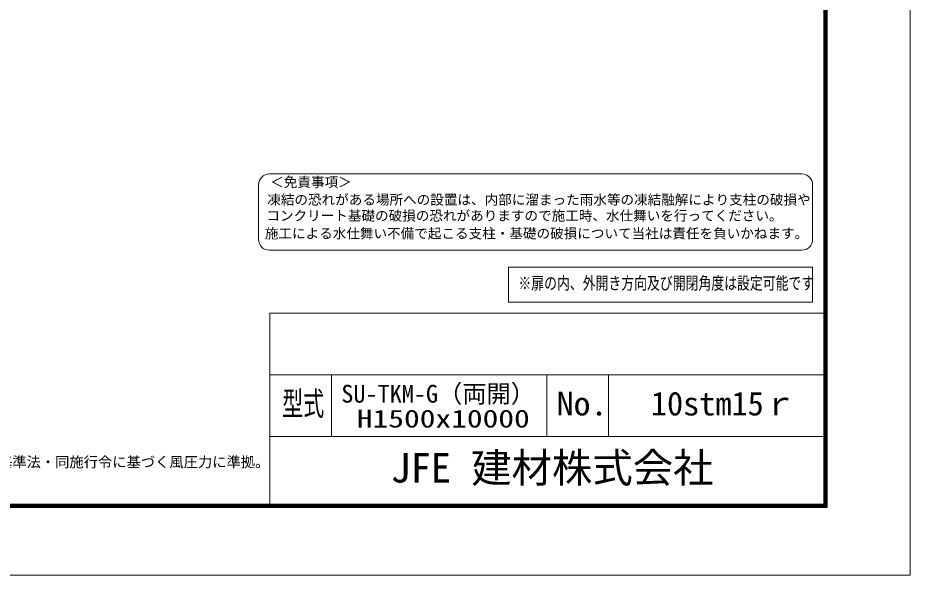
# Model space of a CAD drawing. Units: millimetres, scale not verified. Extents: x -11880 to 11880, y -8400 to 8400.
# Drawn here: x 3682 to 11880, y -8400 to -3285 of the extents above; entities that cross this region are included whole.
import ezdxf
from ezdxf.enums import TextEntityAlignment as Align

# ---------------------------------------------------------------- set-up
doc = ezdxf.new("R2010")
doc.units = ezdxf.units.MM
doc.header["$LTSCALE"] = 30
for name, color, linetype, lineweight in [('0-0_D-TTL', 7, 'Continuous', 18), ('0-4_寸法線', 4, 'Continuous', 18), ('1-7_D-TTL-TXT', 7, 'Continuous', 18)]:
    doc.layers.add(name, color=color, linetype=linetype, lineweight=lineweight)
doc.layers.add('0-D_文字2', color=254, linetype='Continuous')
doc.layers.add('1-8_WAKU', color=7, linetype='Continuous')
doc.styles.add('ＭＳ ゴシック', font='')
doc.styles.get('ＭＳ ゴシック').set_extended_font_data('MS Gothic')

msp = doc.modelspace()

# ---------------------------------------------------------------- linework, layer by layer
at = {"layer": '0-0_D-TTL'}
for p, q in [((5996.63, -5996.06), (5996.63, -7749.77)), ((5996.63, -5996.06), (11088.06, -5996.06)), ((5996.63, -6561.77), (11088.06, -6561.77)), ((6562.34, -6561.77), (6562.34, -7127.48)), ((8542.34, -6561.77), (8542.34, -7127.48)), ((9108.06, -6561.77), (9108.06, -7127.48)), ((5996.63, -7127.48), (11088.06, -7127.48))]:
    msp.add_line(p, q, dxfattribs=at)
for points in [[(-11879.94, -8400.34), (11880.06, -8400.34), (11880.06, 8399.66), (-11879.94, 8399.66)], [(-11116.23, 7779.09), (11116.34, 7779.09), (11116.34, -7778.06), (-11116.23, -7778.06)], [(-11109.16, 7772.02), (11109.27, 7772.02), (11109.27, -7770.98), (-11109.16, -7770.98)], [(-11102.09, 7764.94), (11102.2, 7764.94), (11102.2, -7763.91), (-11102.09, -7763.91)], [(-11095.01, 7757.87), (11095.13, 7757.87), (11095.13, -7756.84), (-11095.01, -7756.84)], [(-11087.94, 7750.8), (11088.06, 7750.8), (11088.06, -7749.77), (-11087.94, -7749.77)]]:
    msp.add_lwpolyline(points, close=True, dxfattribs=at)
at = {"layer": '0-4_寸法線'}
msp.add_lwpolyline([(8191, -5894.22), (10982.55, -5894.22), (10982.55, -5572.52), (8191, -5572.52)], close=True, dxfattribs=at)
at = {"layer": '1-7_D-TTL-TXT', "color": 2}
for p, q in [((10884.35, -4717.42), (5993.25, -4717.42)), ((5893.25, -4817.42), (5893.25, -5317.42)), ((10984.35, -5317.42), (10984.35, -4817.42)), ((5993.25, -5417.42), (10884.35, -5417.42))]:
    msp.add_line(p, q, dxfattribs=at)
for centre, start, end in [((5993.25, -4817.42), 90, 180), ((10884.35, -4817.42), 0, 90), ((5993.25, -5317.42), 180, 270), ((10884.35, -5317.42), 270, 0)]:
    msp.add_arc(centre, 100, start, end, dxfattribs=at)

# ---------------------------------------------------------------- texts
at = {"layer": '0-D_文字2', "style": 'ＭＳ ゴシック', "width": 0.75}
msp.add_text('※扉の内、外開き方向及び開閉角度は設定可能です', height=115.5, dxfattribs=at).set_placement((8280.84, -5812.05), align=Align.BOTTOM_LEFT)
at = {"layer": '1-7_D-TTL-TXT', "style": 'ＭＳ ゴシック'}
for s, height, p in [('＜免責事項＞ \u3000\u3000', 91.5, (6000.66, -4865.78)), ('凍結の恐れがある場所への設置は、内部に溜まった雨水等の凍結融解により支柱の破損や', 91.5, (5973.61, -5026.77)), ('コンクリート基礎の破損の恐れがありますので施工時、水仕舞いを行ってください。', 91.5, (5965.39, -5173.62)), ('施工による水仕舞い不備で起こる支柱・基礎の破損について当社は責任を負いかねます。 ', 91.5, (5951.41, -5336.6)), ('10stm15ｒ', 217.7, (9498.4, -6999.64)), ('JFE 建材株式会社', 272.1, (7106.51, -7632.4)), ('（設計条件）風荷重：昭和57年改正 建築基準法・同施行令に基づく風圧力に準拠。', 96.21, (1072.63, -7438.53))]:
    msp.add_text(s, height=height, dxfattribs=at).set_placement(p, align=Align.BOTTOM_LEFT)
for s, width, p in [('型式', 0.65, (6110.53, -6999.64)), ('No.', 1.05, (8632.86, -6999.64))]:
    msp.add_text(s, height=217.7, dxfattribs=dict(at, width=width)).set_placement(p, align=Align.BOTTOM_LEFT)
at = {"layer": '1-8_WAKU', "style": 'ＭＳ ゴシック'}
msp.add_text('SU-TKM-G（両開）', height=163.3, dxfattribs=at).set_placement((6653.83, -6865.69), align=Align.BOTTOM_LEFT)
at = {"layer": '1-8_WAKU', "style": 'ＭＳ ゴシック', "width": 1.3}
msp.add_text('H1500x10000', height=163.3, dxfattribs=at).set_placement((6796.71, -7094.08), align=Align.BOTTOM_LEFT)

doc.saveas('drawing.dxf')
